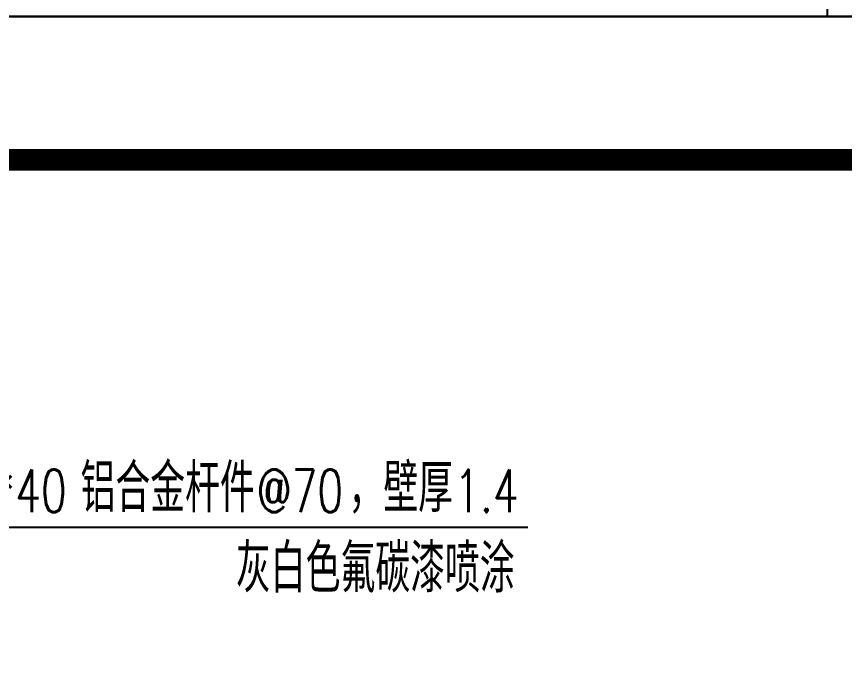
# Model space of a CAD drawing. Extents: x 396092 to 455492, y 17293 to 132793.
# Drawn here: x 422965 to 425853, y 46509 to 48793 of the extents above; entities that cross this region are included whole.
import ezdxf

# ---------------------------------------------------------------- set-up
doc = ezdxf.new("R2010")
doc.units = 0
doc.header["$LTSCALE"] = 1000
doc.header["$MEASUREMENT"] = 0
doc.layers.add('DIM_LEAD', color=3, linetype='Continuous')
doc.layers.add('PUB_TEXT', color=7, linetype='Continuous')
doc.styles.add('_TCH_DIM', font='SIMPLEX', dxfattribs={"bigfont": 'GBCBIG'})

# ---------------------------------------------------------------- blocks, each defined once
blk = doc.blocks.new('A$Ce900529c')
blk.add_line((1252.471, -1038.989), (1252.471, -1048.989))
blk.add_lwpolyline([(955.471, -628.989), (1549.471, -628.989), (1549.471, -1048.989), (955.471, -1048.989)], close=True)
blk = doc.blocks.new('A$C8d334926')
blk.add_lwpolyline([(-90212, 32073), (-45662, 32073), (-45662, 11073), (-90212, 11073)], close=True)
at = {"const_width": 75}
blk.add_lwpolyline([(-46162, 31573), (-88962, 31573), (-88962, 11573), (-46162, 11573)], close=True, dxfattribs=at)

msp = doc.modelspace()

# ---------------------------------------------------------------- linework, layer by layer
at = {"layer": 'DIM_LEAD'}
msp.add_line((422679.4, 47011.6), (424749, 47011.6), dxfattribs=at)

# ---------------------------------------------------------------- block references
at = {"xscale": 100, "yscale": 100, "zscale": 100}
msp.add_blockref('A$Ce900529c', (300545.2, 153692.1), dxfattribs=at)
msp.add_blockref('A$C8d334926', (486304.3, 16720.3))

# ---------------------------------------------------------------- texts
at = {"layer": 'PUB_TEXT', "style": '_TCH_DIM'}
for s, p in [('铝合金杆件', (423188.5, 47064.1)), ('，壁厚', (424122.9, 47064.1)), ('灰白色氟碳漆喷涂', (423730.3, 46784.1))]:
    msp.add_text(s, height=168.79, dxfattribs=at).set_placement(p)
at = {"layer": 'PUB_TEXT', "style": '_TCH_DIM', "width": 0.705882}
for s, p in [('20*40', (422708.5, 47064.1)), ('@70', (423802.9, 47064.1)), ('1.4', (424491.5, 47064.1))]:
    msp.add_text(s, height=148.75, dxfattribs=at).set_placement(p)

doc.saveas('drawing.dxf')
